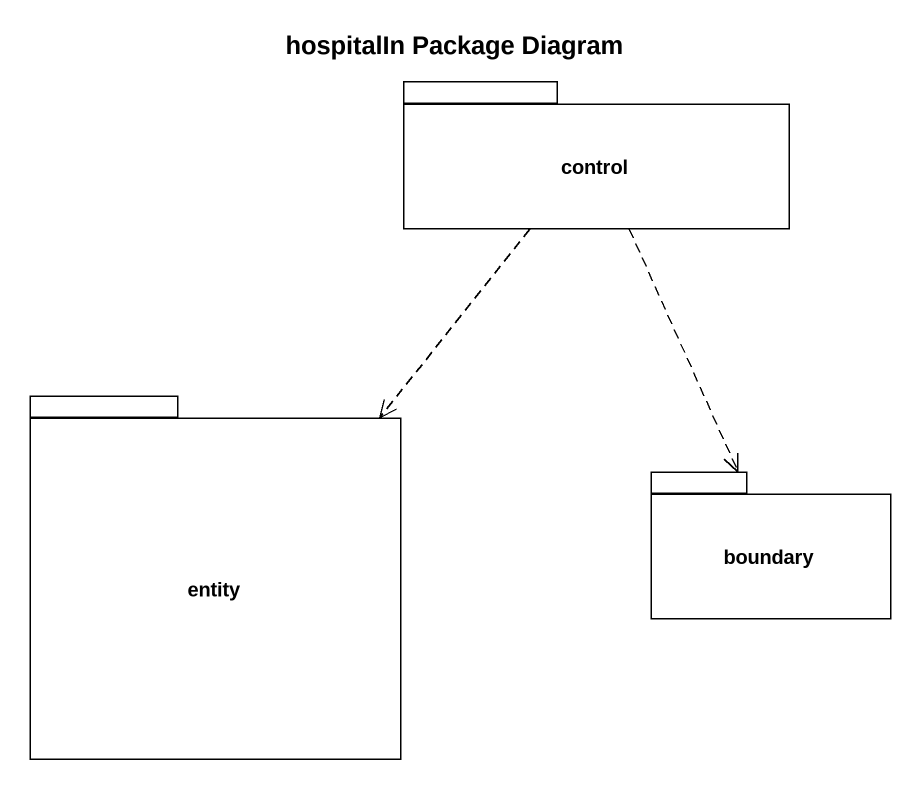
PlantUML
@startuml
title hospitalIn Package Diagram
package "control" as control_ {
}
package "entity" as entity_ {
}
package "boundary" as boundary_ {
}
control_ ..> entity_
control_ ..> boundary_
@enduml
